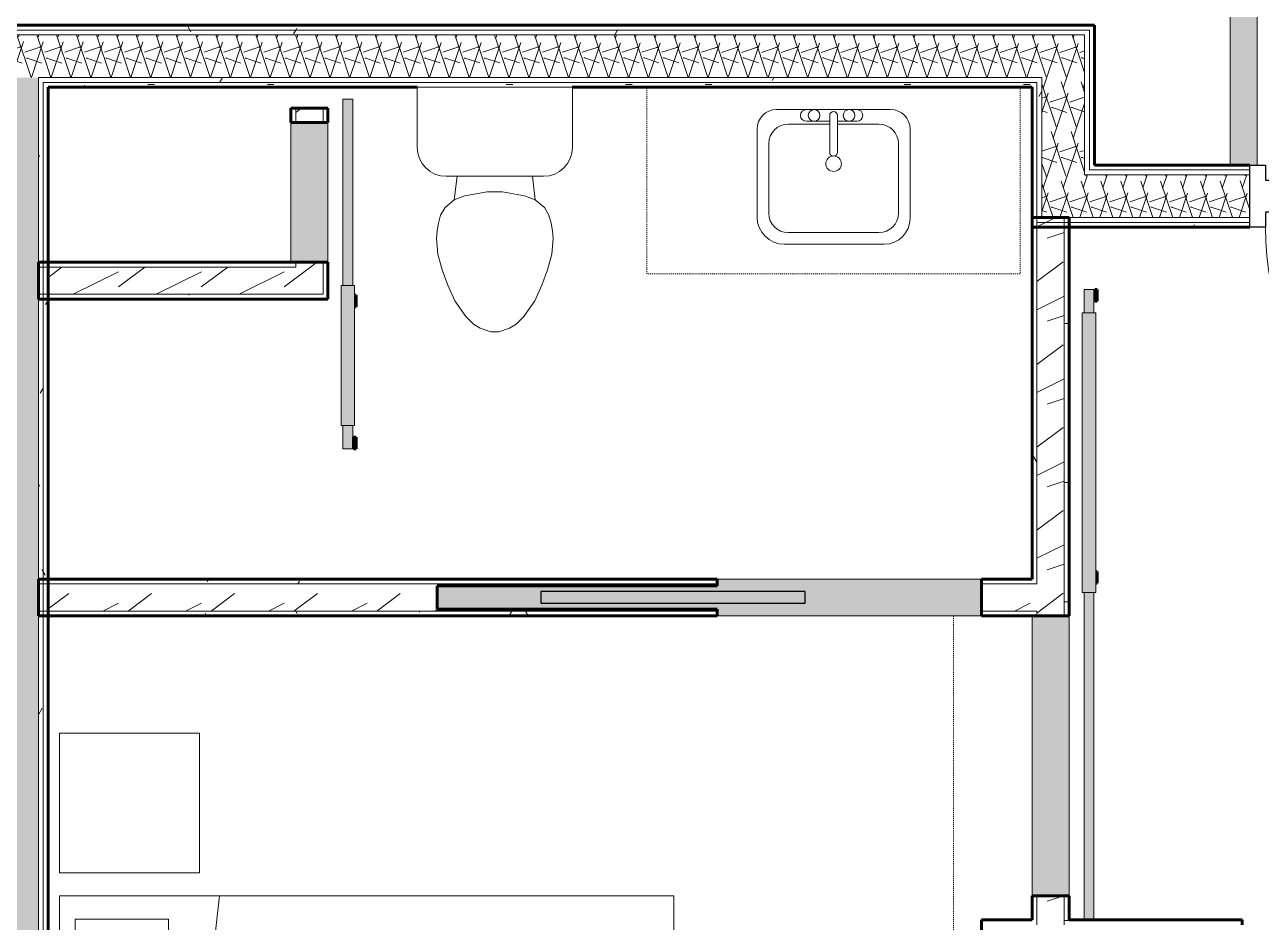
# Model space of a CAD drawing. Header units: inches. Extents: x -4169 to -1846, y 9706 to 12377.
# Drawn here: x -3338.7 to -3179.6, y 10265.4 to 10380.8 of the extents above; entities that cross this region are included whole.
import ezdxf

# ---------------------------------------------------------------- set-up
doc = ezdxf.new("R2010")
doc.units = ezdxf.units.IN
doc.header["$MEASUREMENT"] = 0
doc.linetypes.add('Dash', pattern=[0.25, 0.125, -0.125])
for name, color, linetype, lineweight in [('0-1', 7, 'Continuous', 5), ('0-2', 7, 'Continuous', 18), ('A-DOOR', 31, 'Continuous', 18), ('A-DOOR-2', 90, 'Continuous', 30), ('A-DOOR-3', 135, 'Continuous', 18), ('A-DOOR-4', 7, 'Continuous', 18), ('A-DOOR-5', 50, 'Continuous', 60), ('A-DOOR-6', 31, 'Continuous', 30), ('A-DOOR-7', 31, 'Continuous', 9), ('A-DOOR-FRAM', 31, 'Continuous', 30), ('A-FLOR-2', 7, 'Continuous', 18), ('A-WALL', 113, 'Continuous', 18), ('A-WALL-1', 8, 'Continuous', 5), ('A-WALL-3', 50, 'Continuous', 60), ('A-WALL-4', 7, 'Continuous', 18), ('A-WALL-PATT-1', 250, 'Continuous', 9), ('A-WALL-PATT-2', 253, 'Continuous', 9), ('A-WALL-PATT-4', 111, 'Continuous', 9), ('I-FURN-1', 250, 'Continuous', 9), ('I-FURN-HDLN-1', 250, 'Dash', 9), ('I-WALL-3', 2, 'Continuous', 60), ('P-SANR-FIXT-2', 250, 'Continuous', 9), ('Q-CASE-HDLN-1', 250, 'Dash', 9), ('S-BEAM', 12, 'Continuous', 9)]:
    doc.layers.add(name, color=color, linetype=linetype, lineweight=lineweight)
pattern_1 = [(0, (0, 0), (20.48, 5.12), [0.845, -14.515, 0.845, -14.515, -81.92]), (0, (0, 0), (20.48, 5.12), [-30.72, 0.845, -29.875, 0.845, -14.515, -35.84]), (0, (0, 0), (20.48, 5.12), [-76.8, 0.845, -9.395, 0.845, -24.755]), (120, (7.68, 2.56), (-14.67405, 15.1762003), [0.845, -14.515, 0.845, -14.515, -81.92]), (120, (7.68, 2.56), (-14.67405, 15.1762003), [-30.72, 0.845, -29.875, 0.845, -14.515, -35.84]), (120, (7.68, 2.56), (-14.67405, 15.1762003), [-76.8, 0.845, -9.395, 0.845, -24.755]), (240, (10.24, 12.8), (-5.80595, -20.2962003), [0.845, -14.515, 0.845, -14.515, -81.92]), (240, (10.24, 12.8), (-5.80595, -20.2962003), [-30.72, 0.845, -29.875, 0.845, -14.515, -35.84]), (240, (10.24, 12.8), (-5.80595, -20.2962003), [-76.8, 0.845, -9.395, 0.845, -24.755])]
pattern_2 = [(216.87, (4.265, 10.662), (31.9871619, 21.32545714), [5.331, -47.981]), (206.565, (10.662, 7.464), (-10.662476, -10.6620098), [11.921, -11.921]), (198.435, (10.662, 2.132), (-21.3244936, -10.6625869), [6.744, -26.974])]
pattern_3 = [(161.57, (0.32, 0.32), (-2.560496185, -0.000537386), [0, -18.214, 2.022, 0]), (18.43, (-0.32, 0.32), (-2.560496185, 0.000537386), [0, -18.214, 2.022, 0]), (108.43, (0.32, 0.32), (1.27922091, -6.400876726), [6.07, -14.166]), (71.57, (-0.32, 0.32), (1.27922091, 6.400876726), [6.07, -14.166])]

# ---------------------------------------------------------------- blocks, each defined once
blk = doc.blocks.new('Pocket_Door_2385 - 34_ x 80_-1722045-ENLARGED RCP - 2ND FLOOR PLAN')
at = {"layer": 'A-DOOR-2'}
for p, q in [((-39.67, 0.75), (-39.67, -0.75)), ((-5.67, 0.75), (-39.67, 0.75)), ((-5.67, -0.75), (-5.67, 0.75)), ((-39.67, -0.75), (-5.67, -0.75))]:
    blk.add_line(p, q, dxfattribs=at)
blk = doc.blocks.new('M_Sink Vanity-Square - 500 x 440mm-1352614-ENLARGED RCP - 2ND FLOOR PLAN')
at = {"layer": 'P-SANR-FIXT-2'}
for p, q in [((7.96, 7.09), (-6.72, 7.09)), ((7.96, 7.09), (-6.72, 7.09)), ((3.62, 7.09), (-2.88, 7.09)), ((0.12, 5.22), (-5.22, 5.22)), ((-2.88, 5.59), (0.12, 5.59)), ((0.12, 6.33), (0.12, 1.59)), ((1.12, 6.33), (1.12, 1.59)), ((1.12, 5.59), (3.62, 5.59)), ((6.46, 5.22), (1.12, 5.22)), ((-9.22, 4.59), (-9.22, -6.73)), ((-9.22, 4.59), (-9.22, -6.73)), ((10.46, -6.91), (10.46, 4.59)), ((10.46, -6.91), (10.46, 4.59)), ((-7.72, 2.72), (-7.72, -6.23)), ((8.96, -6.23), (8.96, 2.72)), ((-5.22, -8.73), (6.46, -8.73)), ((-5.72, -10.23), (7.14, -10.23)), ((-5.72, -10.23), (7.14, -10.23))]:
    blk.add_line(p, q, dxfattribs=at)
for centre, radius, start, end in [((-6.72, 4.59), 2.5, 90, 180), ((-6.72, 4.59), 2.5, 90, 180), ((-2.88, 6.34), 0.75, 90, 270), ((-1.88, 6.34), 0.75, 360, 180), ((0.62, 6.33), 0.5, 360, 180), ((2.62, 6.34), 0.75, 360, 180), ((3.62, 6.34), 0.75, 270, 90), ((7.96, 4.59), 2.5, 0, 90), ((7.96, 4.59), 2.5, 360, 90), ((-5.22, 2.72), 2.5, 90, 180), ((-1.88, 6.34), 0.75, 180, 0), ((2.62, 6.34), 0.75, 180, 360), ((6.46, 2.72), 2.5, 0, 90), ((0.62, 0.13), 1, 360, 180), ((0.62, 0.13), 1, 180, 0), ((0.62, 1.59), 0.5, 180, 0), ((-5.22, -6.23), 2.5, 180, 270), ((6.46, -6.23), 2.5, 270, 0), ((-5.72, -6.73), 3.5, 180, 270), ((-5.72, -6.73), 3.5, 180, 270), ((7.14, -6.91), 3.32, 270, 360), ((7.14, -6.91), 3.32, 270, 0)]:
    blk.add_arc(centre, radius, start, end, dxfattribs=at)
blk = doc.blocks.new('Toilet-Domestic-3D - Toilet-Domestic-3D-1372870-ENLARGED RCP - 2ND FLOOR PLAN')
at = {"layer": 'P-SANR-FIXT-2'}
for p, q in [((-2.74, 11), (-1.87, 11.5)), ((-1.87, 11.5), (-0.5, 12)), ((-0.5, 12), (0.5, 12)), ((0.5, 12), (1.87, 11.5)), ((1.87, 11.5), (2.74, 11)), ((-5.13, 8), (-3.74, 10)), ((-3.74, 10), (-2.74, 11)), ((2.74, 11), (3.74, 10)), ((3.74, 10), (5.13, 8)), ((-6.06, 6), (-5.13, 8)), ((5.13, 8), (6.06, 6)), ((-6.79, 4), (-6.06, 6)), ((6.06, 6), (6.79, 4)), ((-7.33, 1.99), (-6.79, 4)), ((6.79, 4), (7.33, 1.99)), ((-7.5, 0), (-7.33, 1.99)), ((7.33, 1.99), (7.5, 0)), ((-7.41, -1), (-7.5, 0)), ((-7.24, -2), (-7.41, -1)), ((7.41, -1), (7.24, -2)), ((7.5, 0), (7.41, -1)), ((-6.97, -3), (-7.24, -2)), ((-6.4, -4), (-6.97, -3)), ((6.97, -3), (6.4, -4)), ((7.24, -2), (6.97, -3)), ((-5.21, -5), (-6.4, -4)), ((6.4, -4), (5.21, -5)), ((-3.84, -5.5), (-5.21, -5)), ((-4.86, -8.02), (-5.21, -5)), ((-1, -6), (-3.84, -5.5)), ((1, -6), (-1, -6)), ((3.84, -5.5), (1, -6)), ((5.21, -5), (3.84, -5.5)), ((4.86, -8.02), (5.21, -5)), ((6.25, -8.02), (-6.25, -8.02)), ((-9.98, -11.75), (-9.98, -19.48)), ((9.98, -19.48), (9.98, -11.75)), ((-9.98, -19.48), (9.98, -19.48))]:
    blk.add_line(p, q, dxfattribs=at)
for centre, start, end in [((-6.25, -11.75), 90, 180), ((6.25, -11.75), 0, 90)]:
    blk.add_arc(centre, 3.73, start, end, dxfattribs=at)
blk = doc.blocks.new('OD_CW_Countertop - OD_CW_Countertop-V42-ENLARGED RCP - 2ND FLOOR PLAN')
at = {"layer": 'Q-CASE-HDLN-1'}
for p, q in [((0.74, -24), (0.74, 0)), ((0.74, 0), (48.74, 0)), ((48.74, 0), (48.74, -24))]:
    blk.add_line(p, q, dxfattribs=at)
blk = doc.blocks.new('Interior_barn_door_18732 - Interior_barn_door_18732-2490867-ENLARGED RCP - 2ND FLOOR PLAN')
at = {"layer": 'A-DOOR-3'}
for points in [[(-58.5, 5.82), (-58.5, 6), (-60, 6), (-60, 5.67), (-58.5, 5.67)], [(-21, 5.82), (-57, 5.82), (-57, 4.07), (-21, 4.07)], [(-22.23, 6), (-23.73, 6), (-23.73, 5.82), (-22.23, 5.82)]]:
    blk.add_hatch(color=256, dxfattribs=at).paths.add_polyline_path(points, flags=0)
h = blk.add_hatch(color=256, dxfattribs=at)
h.paths.add_polyline_path([(21, 5.57), (-21, 5.55), (-21, 4.95), (21, 4.95), (21, 5.55)], flags=0)
h.paths.add_polyline_path([(-57, 5.57), (-60, 5.55), (-60, 4.95), (-57, 4.95), (-57, 5.57)], flags=0)
h = blk.add_hatch(color=256, dxfattribs=at)
h.paths.add_polyline_path([(21, 4.32), (21, 4.95), (-21, 4.95), (-21, 4.32), (17.92, 4.32)], flags=0)
h.paths.add_polyline_path([(-57, 4.79), (-57, 4.95), (-60, 4.95), (-60, 4.32), (-57, 4.34), (-57, 4.78)], flags=0)
at = {"layer": 'A-DOOR-4'}
for p, q in [((-60, 5.57), (-57, 5.57)), ((-60, 5.57), (-60, 4.95)), ((-60, 4.95), (-60, 4.32)), ((-57, 4.07), (-57, 5.82)), ((-57, 5.82), (-21, 5.82)), ((-21, 5.82), (-21, 4.07)), ((-21, 5.57), (21, 5.57)), ((21, 4.95), (21, 5.57)), ((21, 4.32), (21, 4.95)), ((-57, 4.32), (-60, 4.32)), ((-21, 4.07), (-57, 4.07)), ((21, 4.32), (-21, 4.32))]:
    blk.add_line(p, q, dxfattribs=at)
at = {"layer": 'A-DOOR-5'}
for p, q in [((-60, 6), (-60, 5.67)), ((-58.5, 6), (-60, 6)), ((-60, 5.67), (-58.5, 5.67)), ((-58.5, 5.67), (-58.5, 6)), ((-23.73, 6), (-23.73, 5.82)), ((-22.23, 6), (-23.73, 6)), ((-22.23, 5.82), (-22.23, 6))]:
    blk.add_line(p, q, dxfattribs=at)
blk = doc.blocks.new('Bed-Standard - Queen 60_ x 79_-1433484-ENLARGED RCP - 2ND FLOOR PLAN')
at = {"layer": 'I-FURN-1'}
for p, q in [((-19.31, 41.3), (40.69, 41.3)), ((-19.31, -37.7), (-19.31, 41.3)), ((40.69, 41.3), (40.69, -37.7)), ((40.69, -23.7), (-19.31, -17.13)), ((-16.31, -23.7), (37.69, -23.7)), ((-16.31, -35.7), (-16.31, -23.7)), ((37.69, -35.7), (37.69, -23.7)), ((-16.31, -35.7), (37.69, -35.7)), ((40.69, -37.7), (-19.31, -37.7))]:
    blk.add_line(p, q, dxfattribs=at)
at = {"layer": 'I-FURN-HDLN-1'}
for p, q in [((-55.31, 77.3), (64.69, 77.3)), ((-55.31, -37.7), (-55.31, 77.3)), ((64.69, 77.3), (64.69, -37.7))]:
    blk.add_line(p, q, dxfattribs=at)
blk = doc.blocks.new('Table-Night Stand - 18_ x 18_ x 24_-1372838-ENLARGED RCP - 2ND FLOOR PLAN')
at = {"layer": 'I-FURN-1'}
for p, q in [((0.15, 0), (18.15, 0)), ((0.15, -18), (0.15, 0)), ((18.15, 0), (18.15, -18)), ((18.15, -18), (0.15, -18))]:
    blk.add_line(p, q, dxfattribs=at)
blk = doc.blocks.new('Interior_barn_door_18732 - Interior_barn_door_18732 18_-2491359-ENLARGED RCP - 2ND FLOOR PLAN')
at = {"layer": 'A-DOOR-3'}
h = blk.add_hatch(color=256, dxfattribs=at)
h.paths.add_polyline_path([(12, -4.32), (-12, -4.34), (-12, -4.95), (12, -4.95), (12, -4.34)], flags=0)
h.paths.add_polyline_path([(-33, -4.32), (-33, -4.95), (-30, -4.95), (-30, -4.32)], flags=0)
for points in [[(-30, -4.07), (-30, -5.82), (-12, -5.82), (-12, -4.07), (-28.85, -4.07)], [(-33, -5.67), (-33, -6), (-31.5, -6), (-31.5, -5.67)], [(-14.73, -5.82), (-14.73, -6), (-13.23, -6), (-13.23, -5.82)]]:
    blk.add_hatch(color=256, dxfattribs=at).paths.add_polyline_path(points, flags=0)
h = blk.add_hatch(color=256, dxfattribs=at)
h.paths.add_polyline_path([(7.02, -4.95), (-12, -4.95), (-12, -5.57), (12, -5.55), (12, -4.95), (9, -4.95)], flags=0)
h.paths.add_polyline_path([(-33, -4.95), (-33, -5.57), (-30, -5.55), (-30, -4.95)], flags=0)
at = {"layer": 'A-DOOR-4'}
for p, q in [((-33, -4.32), (-30, -4.32)), ((-33, -4.32), (-33, -4.95)), ((-30, -5.82), (-30, -4.07)), ((-30, -4.07), (-12, -4.07)), ((-12, -4.07), (-12, -5.82)), ((-12, -4.32), (12, -4.32)), ((12, -4.95), (12, -4.32)), ((-33, -4.95), (-33, -5.57)), ((-30, -5.57), (-33, -5.57)), ((-12, -5.82), (-30, -5.82)), ((12, -5.57), (-12, -5.57)), ((12, -5.57), (12, -4.95))]:
    blk.add_line(p, q, dxfattribs=at)
at = {"layer": 'A-DOOR-5'}
for p, q in [((-33, -6), (-33, -5.67)), ((-33, -5.67), (-31.5, -5.67)), ((-31.5, -6), (-33, -6)), ((-31.5, -5.67), (-31.5, -6)), ((-14.73, -6), (-14.73, -5.82)), ((-13.23, -6), (-14.73, -6)), ((-13.23, -5.82), (-13.23, -6))]:
    blk.add_line(p, q, dxfattribs=at)
blk = doc.blocks.new('CTR - 1st Phase - Unit Layouts_rvt-1-ENLARGED RCP - 2ND FLOOR PLAN')
at = {"layer": 'A-WALL-1'}
for points in [[(-3303.85, 10350.28), (-3299.72, 10350.28), (-3299.72, 10368.28), (-3304.47, 10368.28), (-3304.47, 10350.28)], [(-3249.65, 10304.78), (-3215.65, 10304.78), (-3215.65, 10309.53), (-3249.65, 10309.53), (-3249.65, 10308.66), (-3285.65, 10308.66), (-3285.65, 10305.66), (-3249.65, 10305.66), (-3249.65, 10305.41)], [(-3204.37, 10268.78), (-3204.37, 10304.78), (-3209.12, 10304.78), (-3209.12, 10268.78), (-3205, 10268.78)]]:
    blk.add_hatch(color=256, dxfattribs=at).paths.add_polyline_path(points, flags=0)
at = {"layer": 'A-WALL-PATT-1'}
h = blk.add_hatch(dxfattribs=at)
h.set_pattern_fill('FP_1', color=256, style=0, pattern_type=2)
h.set_pattern_definition(pattern_1)
h.paths.add_polyline_path([(-3209.12, 10265.68), (-3208.5, 10265.68), (-3208.5, 10268.78), (-3209.12, 10268.78)], flags=0)
h.paths.add_polyline_path([(-3208.5, 10304.78), (-3208.5, 10305.41), (-3209.12, 10305.41), (-3209.12, 10304.78)], flags=0)
h.paths.add_polyline_path([(-3208.5, 10308.91), (-3208.5, 10356.06), (-3209.12, 10356.06), (-3209.12, 10308.91)], flags=0)
h = blk.add_hatch(dxfattribs=at)
h.set_pattern_fill('FP_1', color=256, style=0, pattern_type=2)
h.set_pattern_definition(pattern_1)
h.paths.add_polyline_path([(-3204.37, 10265.68), (-3204.37, 10268.78), (-3205, 10268.78), (-3205, 10265.68)], flags=0)
h.paths.add_polyline_path([(-3205, 10304.78), (-3204.37, 10304.78), (-3204.37, 10356.04), (-3205, 10356.04), (-3205, 10308.91)], flags=0)
h = blk.add_hatch(dxfattribs=at)
h.set_pattern_fill('FP_1', color=256, style=0, pattern_type=2)
h.set_pattern_definition(pattern_1)
h.paths.add_polyline_path([(-3329.12, 10349.66), (-3303.85, 10349.67), (-3303.85, 10350.28), (-3335.72, 10350.28), (-3335.72, 10349.66)], flags=0)
h = blk.add_hatch(dxfattribs=at)
h.set_pattern_fill('FP_1', color=256, style=0, pattern_type=2)
h.set_pattern_definition(pattern_1)
h.paths.add_polyline_path([(-3329.12, 10345.53), (-3299.72, 10345.53), (-3299.72, 10346.16), (-3335.72, 10346.16), (-3335.72, 10345.53)], flags=0)
h = blk.add_hatch(dxfattribs=at)
h.set_pattern_fill('FP_1', color=256, style=0, pattern_type=2)
h.set_pattern_definition(pattern_1)
h.paths.add_polyline_path([(-3209.12, 10308.91), (-3209.12, 10309.53), (-3215.65, 10309.53), (-3215.65, 10308.91), (-3210.94, 10308.91)], flags=0)
h.paths.add_polyline_path([(-3278.74, 10308.91), (-3249.65, 10308.91), (-3249.65, 10309.53), (-3335.72, 10309.53), (-3335.72, 10308.91), (-3285.65, 10308.91)], flags=0)
h = blk.add_hatch(dxfattribs=at)
h.set_pattern_fill('FP_1', color=256, style=0, pattern_type=2)
h.set_pattern_definition(pattern_1)
h.paths.add_polyline_path([(-3210.94, 10304.78), (-3209.12, 10304.78), (-3209.12, 10305.41), (-3215.65, 10305.41), (-3215.65, 10304.78)], flags=0)
h.paths.add_polyline_path([(-3285.65, 10304.78), (-3249.65, 10304.78), (-3249.65, 10305.41), (-3335.72, 10305.4), (-3335.72, 10304.78), (-3316.25, 10304.78)], flags=0)
h = blk.add_hatch(dxfattribs=at)
h.set_pattern_fill('FP_1', color=256, style=0, pattern_type=2)
h.set_pattern_definition(pattern_1)
h.paths.add_polyline_path([(-3204.37, 10265.06), (-3182.12, 10265.06), (-3182.12, 10265.68), (-3205, 10265.68), (-3205, 10265.06)], flags=0)
h.paths.add_polyline_path([(-3208.5, 10265.06), (-3208.5, 10265.68), (-3215.02, 10265.68), (-3215.02, 10265.06), (-3209.12, 10265.06)], flags=0)
at = {"layer": 'A-WALL-PATT-2'}
h = blk.add_hatch(dxfattribs=at)
h.set_pattern_fill('FP_2', color=256, style=0, pattern_type=2)
h.set_pattern_definition(pattern_2)
h.paths.add_polyline_path([(-3300.35, 10349.66), (-3300.35, 10350.28), (-3303.85, 10350.28), (-3303.85, 10349.66)], flags=0)
h.paths.add_polyline_path([(-3303.85, 10368.28), (-3300.35, 10368.28), (-3300.35, 10370.09), (-3303.85, 10370.09), (-3303.85, 10369.78)], flags=0)
h = blk.add_hatch(dxfattribs=at)
h.set_pattern_fill('FP_2', color=256, style=0, pattern_type=2)
h.set_pattern_definition(pattern_2)
h.paths.add_polyline_path([(-3208.5, 10265.06), (-3205, 10265.06), (-3205, 10268.78), (-3208.5, 10268.78), (-3208.5, 10265.68)], flags=0)
h.paths.add_polyline_path([(-3208.5, 10304.78), (-3205, 10304.78), (-3205, 10356.06), (-3208.5, 10356.06), (-3208.5, 10305.41)], flags=0)
h = blk.add_hatch(dxfattribs=at)
h.set_pattern_fill('FP_2', color=256, style=0, pattern_type=2)
h.set_pattern_definition(pattern_2)
h.paths.add_polyline_path([(-3335.72, 10346.16), (-3300.35, 10346.16), (-3300.35, 10349.66), (-3335.72, 10349.66), (-3335.72, 10346.29)], flags=0)
h = blk.add_hatch(dxfattribs=at)
h.set_pattern_fill('FP_2', color=256, style=0, pattern_type=2)
h.set_pattern_definition(pattern_2)
h.paths.add_polyline_path([(-3210.94, 10305.41), (-3208.5, 10305.41), (-3208.5, 10308.91), (-3215.65, 10308.91), (-3215.65, 10305.41)], flags=0)
h.paths.add_polyline_path([(-3261.59, 10305.41), (-3249.65, 10305.41), (-3249.65, 10305.66), (-3285.65, 10305.66), (-3285.65, 10308.66), (-3249.65, 10308.66), (-3249.65, 10308.91), (-3335.72, 10308.9), (-3335.72, 10305.41), (-3283.82, 10305.41)], flags=0)
at = {"layer": 'A-WALL-3'}
for p, q in [((-3304.47, 10368.28), (-3304.47, 10370.09)), ((-3304.47, 10370.09), (-3299.72, 10370.09)), ((-3299.72, 10370.09), (-3299.72, 10368.28)), ((-3299.72, 10368.28), (-3304.47, 10368.28)), ((-3209.12, 10309.53), (-3209.12, 10356.06)), ((-3209.12, 10356.06), (-3204.37, 10356.06)), ((-3204.37, 10356.06), (-3204.37, 10304.78)), ((-3336.97, 10345.53), (-3336.97, 10350.28)), ((-3336.97, 10350.28), (-3299.72, 10350.28)), ((-3299.72, 10350.28), (-3299.72, 10345.53)), ((-3299.72, 10345.53), (-3336.97, 10345.53)), ((-3336.97, 10309.53), (-3249.65, 10309.53)), ((-3336.97, 10304.78), (-3336.97, 10309.53)), ((-3249.65, 10308.66), (-3285.65, 10308.66)), ((-3285.65, 10308.66), (-3285.65, 10305.66)), ((-3249.65, 10309.53), (-3249.65, 10308.66)), ((-3215.65, 10309.53), (-3209.12, 10309.53)), ((-3215.65, 10304.78), (-3215.65, 10309.53)), ((-3285.65, 10305.66), (-3249.65, 10305.66)), ((-3249.65, 10305.66), (-3249.65, 10304.78)), ((-3249.65, 10304.78), (-3336.97, 10304.78)), ((-3209.12, 10304.78), (-3215.65, 10304.78)), ((-3204.37, 10304.78), (-3209.12, 10304.78)), ((-3209.12, 10265.68), (-3209.12, 10268.78)), ((-3209.12, 10268.78), (-3204.37, 10268.78)), ((-3204.37, 10268.78), (-3204.37, 10265.68)), ((-3215.65, 10258.27), (-3215.65, 10265.68)), ((-3215.65, 10265.68), (-3215.02, 10265.68)), ((-3215.02, 10265.68), (-3210.9, 10265.68)), ((-3210.9, 10265.68), (-3209.12, 10265.68)), ((-3204.37, 10265.68), (-3182.12, 10265.68)), ((-3182.12, 10265.68), (-3182.12, 10265.06))]:
    blk.add_line(p, q, dxfattribs=at)
at = {"layer": 'A-WALL-4'}
for p, q in [((-3303.85, 10370.09), (-3303.85, 10368.28)), ((-3300.35, 10370.09), (-3300.35, 10368.28)), ((-3304.47, 10368.28), (-3304.47, 10350.28)), ((-3299.72, 10350.28), (-3299.72, 10368.28)), ((-3208.5, 10356.06), (-3208.5, 10308.91)), ((-3205, 10356.06), (-3205, 10304.78)), ((-3336.97, 10349.66), (-3303.85, 10349.66)), ((-3303.85, 10349.66), (-3303.85, 10350.28)), ((-3300.35, 10349.66), (-3300.35, 10350.28)), ((-3300.35, 10346.16), (-3300.35, 10349.66)), ((-3336.97, 10346.16), (-3300.35, 10346.16)), ((-3249.65, 10308.91), (-3336.97, 10308.91)), ((-3215.65, 10309.53), (-3249.65, 10309.53)), ((-3209.12, 10308.91), (-3215.65, 10308.91)), ((-3209.12, 10308.91), (-3208.5, 10308.91)), ((-3249.65, 10305.41), (-3336.97, 10305.41)), ((-3209.12, 10305.41), (-3215.65, 10305.41)), ((-3209.12, 10305.41), (-3208.5, 10305.41)), ((-3208.5, 10305.41), (-3208.5, 10304.78)), ((-3249.65, 10304.78), (-3215.65, 10304.78)), ((-3209.12, 10304.78), (-3209.12, 10268.78)), ((-3204.37, 10268.78), (-3204.37, 10304.78)), ((-3208.5, 10268.78), (-3208.5, 10265.68)), ((-3205, 10268.78), (-3205, 10265.68)), ((-3208.5, 10265.06), (-3208.5, 10265.68)), ((-3205, 10265.06), (-3205, 10265.68))]:
    blk.add_line(p, q, dxfattribs=at)
at = {"layer": '0-2'}
for name, p, rotation in [('Toilet-Domestic-3D - Toilet-Domestic-3D-1372870-ENLARGED RCP - 2ND FLOOR PLAN', (-3278.25, 10353.32), 180), ('OD_CW_Countertop - OD_CW_Countertop-V42-ENLARGED RCP - 2ND FLOOR PLAN', (-3209.94, 10348.79), 180), ('Interior_barn_door_18732 - Interior_barn_door_18732 18_-2491359-ENLARGED RCP - 2ND FLOOR PLAN', (-3302.1, 10359.28), 89.99999999997266), ('Interior_barn_door_18732 - Interior_barn_door_18732-2490867-ENLARGED RCP - 2ND FLOOR PLAN', (-3206.75, 10286.78), 269.9999999999635), ('Bed-Standard - Queen 60_ x 79_-1433484-ENLARGED RCP - 2ND FLOOR PLAN', (-3296.54, 10249.47), 269.9999999999509), ('Table-Night Stand - 18_ x 18_ x 24_-1372838-ENLARGED RCP - 2ND FLOOR PLAN', (-3316.25, 10289.86), 269.9999999999509)]:
    blk.add_blockref(name, p, dxfattribs=dict(at, rotation=rotation))
for name, p in [('M_Sink Vanity-Square - 500 x 440mm-1352614-ENLARGED RCP - 2ND FLOOR PLAN', (-3235.29, 10362.83)), ('Pocket_Door_2385 - 34_ x 80_-1722045-ENLARGED RCP - 2ND FLOOR PLAN', (-3232.65, 10307.16))]:
    blk.add_blockref(name, p, dxfattribs=at)
blk = doc.blocks.new('CTR - 1st Phase - Shell_rvt-1-ENLARGED RCP - 2ND FLOOR PLAN')
at = {"layer": 'A-FLOR-2'}
blk.add_line((-3202.57, 10380.79), (-3202.57, 10380.89), dxfattribs=at)
blk = doc.blocks.new('HOLLOW METAL - UNIT DOOR-2125824-ENLARGED RCP - 2ND FLOOR PLAN')
at = {"layer": 'A-DOOR-6'}
for p, q in [((16.25, -4.25), (18, -4.25)), ((16.25, -40.25), (16.25, -4.25)), ((18, -4.25), (18, -40.25)), ((18, -40.25), (16.25, -40.25))]:
    blk.add_line(p, q, dxfattribs=at)
at = {"layer": 'A-DOOR-7'}
blk.add_arc((18, -4.25), 36, 180, 270, dxfattribs=at)
at = {"layer": 'A-DOOR-FRAM'}
for p, q in [((-20, 3.75), (-18, 3.75)), ((-20, -4.25), (-20, 3.75)), ((-18, 3.75), (-18, 1.8125)), ((18, 3.75), (20, 3.75)), ((18, 1.8125), (18, 3.75)), ((20, 3.75), (20, -4.25)), ((-18, 1.8125), (-17.375, 1.8125)), ((-17.375, 1.8125), (-17.375, -2.3125)), ((17.375, 1.8125), (18, 1.8125)), ((17.375, -2.3125), (17.375, 1.8125)), ((-18, -2.3125), (-18, -4.25)), ((-17.375, -2.3125), (-18, -2.3125)), ((18, -2.3125), (17.375, -2.3125)), ((18, -4.25), (18, -2.3125)), ((-18, -4.25), (-20, -4.25)), ((20, -4.25), (18, -4.25))]:
    blk.add_line(p, q, dxfattribs=at)
blk = doc.blocks.new('Dimension Lumber - LVL - 3_5X5_5-V148-ENLARGED RCP - 2ND FLOOR PLAN')
at = {"layer": 'S-BEAM'}
h = blk.add_hatch(color=256, dxfattribs=at)
h.paths.add_polyline_path([(-42.52, 1.75), (-42.52, -1.75), (-12.81, -1.75), (-12.81, 1.75), (-34.8, 1.75)], flags=0)
h.paths.add_polyline_path([(-10.44, 1.75), (-10.44, -1.75), (-8.68, -1.75), (-8.68, 1.75)], flags=0)
h.paths.add_polyline_path([(-6.31, -1.75), (-4.44, -1.75), (-4.44, 1.75), (-6.31, 1.75)], flags=0)
h.paths.add_polyline_path([(-2.07, 1.75), (-2.07, -1.75), (45.37, -1.75), (45.37, 1.75), (4.68, 1.75)], flags=0)
for p, q in [((-42.52, 1.75), (-12.81, 1.75)), ((-10.44, 1.75), (-8.68, 1.75)), ((-6.31, 1.75), (-4.44, 1.75)), ((-2.07, 1.75), (45.37, 1.75)), ((45.37, -1.75), (45.37, 1.75)), ((-42.52, -1.75), (-12.81, -1.75)), ((-10.44, -1.75), (-8.68, -1.75)), ((-6.31, -1.75), (-4.44, -1.75)), ((-2.07, -1.75), (45.37, -1.75))]:
    blk.add_line(p, q, dxfattribs=at)

msp = doc.modelspace()

# ---------------------------------------------------------------- hatches: boundary and pattern name
at = {"layer": 'A-WALL-PATT-4'}
h = msp.add_hatch(dxfattribs=at)
h.set_pattern_fill('FP_1', color=256, style=0, pattern_type=2)
h.set_pattern_definition(pattern_1)
h.paths.add_polyline_path([(-3341.72, 10380.16), (-3201.75, 10380.16), (-3201.75, 10380.79), (-3341.72, 10380.79), (-3341.72, 10380.17)], flags=0)
h = msp.add_hatch(dxfattribs=at)
h.set_pattern_fill('FP_1', color=256, style=0, pattern_type=2)
h.set_pattern_definition(pattern_1)
h.paths.add_polyline_path([(-3244.17, 10379.54), (-3202.37, 10379.54), (-3202.37, 10380.16), (-3341.1, 10380.16), (-3341.1, 10379.54), (-3247.67, 10379.54)], flags=0)
h = msp.add_hatch(dxfattribs=at)
h.set_pattern_fill('FP_4', color=256, style=0, pattern_type=2)
h.set_pattern_definition(pattern_3)
h.paths.add_polyline_path([(-3210.94, 10374.04), (-3207.87, 10374.04), (-3207.87, 10379.54), (-3340.47, 10379.54), (-3340.47, 10374.04), (-3227.82, 10374.04)], flags=0)
h = msp.add_hatch(dxfattribs=at)
h.set_pattern_fill('FP_4', color=256, style=0, pattern_type=2)
h.set_pattern_definition(pattern_3)
h.paths.add_polyline_path([(-3202.37, 10361.54), (-3202.37, 10379.54), (-3207.87, 10379.54), (-3207.87, 10361.54)], flags=0)
h = msp.add_hatch(dxfattribs=at)
h.set_pattern_fill('FP_4', color=256, style=0, pattern_type=2)
h.set_pattern_definition(pattern_3)
h.paths.add_polyline_path([(-3336.97, 9988.44), (-3336.97, 10374.04), (-3340.47, 10374.04), (-3340.47, 9988.44)], flags=0)
h = msp.add_hatch(dxfattribs=at)
h.set_pattern_fill('FP_1', color=256, style=0, pattern_type=2)
h.set_pattern_definition(pattern_1)
h.paths.add_polyline_path([(-3261.59, 10373.41), (-3208.5, 10373.42), (-3208.5, 10374.04), (-3336.97, 10374.04), (-3336.97, 10373.41), (-3268.28, 10373.41)], flags=0)
h = msp.add_hatch(dxfattribs=at)
h.set_pattern_fill('FP_1', color=256, style=0, pattern_type=2)
h.set_pattern_definition(pattern_1)
h.paths.add_polyline_path([(-3336.35, 9988.44), (-3336.35, 10180.66), (-3336.97, 10180.66), (-3336.97, 9988.44)], flags=0)
h.paths.add_polyline_path([(-3336.97, 10184.16), (-3336.35, 10184.16), (-3336.35, 10373.41), (-3336.97, 10373.41), (-3336.97, 10188.8)], flags=0)
h = msp.add_hatch(dxfattribs=at)
h.set_pattern_fill('FP_1', color=256, style=0, pattern_type=2)
h.set_pattern_definition(pattern_1)
h.paths.add_polyline_path([(-3335.72, 10372.79), (-3209.12, 10372.79), (-3209.12, 10373.41), (-3336.35, 10373.41), (-3336.35, 10372.79), (-3336.31, 10372.79)], flags=0)
h = msp.add_hatch(dxfattribs=at)
h.set_pattern_fill('FP_1', color=256, style=0, pattern_type=2)
h.set_pattern_definition(pattern_1)
h.paths.add_polyline_path([(-3207.87, 10356.06), (-3207.87, 10374.04), (-3208.5, 10374.04), (-3208.5, 10356.06)], flags=0)
h = msp.add_hatch(dxfattribs=at)
h.set_pattern_fill('FP_1', color=256, style=0, pattern_type=2)
h.set_pattern_definition(pattern_1)
h.paths.add_polyline_path([(-3335.72, 9988.44), (-3335.72, 10109.22), (-3336.35, 10109.22), (-3336.35, 9988.44)], flags=0)
h.paths.add_polyline_path([(-3335.72, 10139.22), (-3335.72, 10180.66), (-3336.35, 10180.66), (-3336.35, 10139.22)], flags=0)
h.paths.add_polyline_path([(-3336.35, 10184.16), (-3335.72, 10184.16), (-3335.72, 10372.79), (-3336.35, 10372.79), (-3336.35, 10188.8)], flags=0)
h = msp.add_hatch(dxfattribs=at)
h.set_pattern_fill('FP_1', color=256, style=0, pattern_type=2)
h.set_pattern_definition(pattern_1)
h.paths.add_polyline_path([(-3202.37, 10361.54), (-3181.12, 10361.54), (-3181.12, 10362.16), (-3202.37, 10362.16)], flags=0)
h.paths.add_polyline_path([(-3133.12, 10361.54), (-3133.12, 10362.16), (-3141.12, 10362.16), (-3141.12, 10361.54), (-3135.37, 10361.54)], flags=0)
h.paths.add_polyline_path([(-3075.88, 10361.54), (-3071.87, 10361.54), (-3071.87, 10362.16), (-3093.12, 10362.16), (-3093.12, 10361.54), (-3081.67, 10361.54)], flags=0)
h = msp.add_hatch(dxfattribs=at)
h.set_pattern_fill('FP_1', color=256, style=0, pattern_type=2)
h.set_pattern_definition(pattern_1)
h.paths.add_polyline_path([(-3093.12, 10362.16), (-3072.5, 10362.16), (-3072.5, 10362.79), (-3093.12, 10362.79)], flags=0)
h.paths.add_polyline_path([(-3135.37, 10362.16), (-3133.12, 10362.16), (-3133.12, 10362.79), (-3141.12, 10362.79), (-3141.12, 10362.16), (-3138.87, 10362.16)], flags=0)
h.paths.add_polyline_path([(-3194.06, 10362.16), (-3181.12, 10362.16), (-3181.12, 10362.79), (-3201.75, 10362.79), (-3201.75, 10362.16), (-3201.47, 10362.16)], flags=0)
h = msp.add_hatch(dxfattribs=at)
h.set_pattern_fill('FP_4', color=256, style=0, pattern_type=2)
h.set_pattern_definition(pattern_3)
h.paths.add_polyline_path([(-3075.88, 10356.04), (-3066.37, 10356.05), (-3066.37, 10361.54), (-3093.12, 10361.54), (-3093.12, 10356.04), (-3092.76, 10356.04)], flags=0)
h.paths.add_polyline_path([(-3138.87, 10356.04), (-3133.12, 10356.04), (-3133.12, 10361.54), (-3141.12, 10361.54), (-3141.12, 10356.04), (-3139.5, 10356.04)], flags=0)
h.paths.add_polyline_path([(-3194.06, 10356.04), (-3181.12, 10356.04), (-3181.12, 10361.54), (-3207.87, 10361.54), (-3207.86, 10356.06), (-3194.21, 10356.04)], flags=0)
h = msp.add_hatch(dxfattribs=at)
h.set_pattern_fill('FP_1', color=256, style=0, pattern_type=2)
h.set_pattern_definition(pattern_1)
h.paths.add_polyline_path([(-3092.76, 10355.41), (-3069.87, 10355.41), (-3069.87, 10356.04), (-3093.12, 10356.04), (-3093.12, 10355.41)], flags=0)
h.paths.add_polyline_path([(-3134.12, 10355.41), (-3133.12, 10355.41), (-3133.12, 10356.04), (-3135.37, 10356.04), (-3135.37, 10355.41), (-3134.75, 10355.41)], flags=0)
h.paths.add_polyline_path([(-3140.12, 10355.41), (-3138.87, 10355.41), (-3138.87, 10356.04), (-3141.12, 10356.04), (-3141.12, 10355.41)], flags=0)
h.paths.add_polyline_path([(-3202.37, 10355.41), (-3181.12, 10355.41), (-3181.12, 10356.04), (-3204.37, 10356.04), (-3204.37, 10355.41)], flags=0)
h = msp.add_hatch(dxfattribs=at)
h.set_pattern_fill('FP_1', color=256, style=0, pattern_type=2)
h.set_pattern_definition(pattern_1)
h.paths.add_polyline_path([(-3069.87, 10354.79), (-3069.87, 10355.41), (-3093.12, 10355.41), (-3093.12, 10354.79), (-3071.87, 10354.79)], flags=0)
h.paths.add_polyline_path([(-3139.5, 10354.79), (-3139.5, 10355.41), (-3141.12, 10355.41), (-3141.12, 10354.79), (-3140.12, 10354.79)], flags=0)
h.paths.add_polyline_path([(-3133.12, 10354.79), (-3133.12, 10355.41), (-3134.75, 10355.41), (-3134.75, 10354.79), (-3134.12, 10354.79)], flags=0)
h.paths.add_polyline_path([(-3204.37, 10354.79), (-3181.12, 10354.79), (-3181.12, 10355.41), (-3204.37, 10355.41), (-3204.37, 10355.32)], flags=0)

# ---------------------------------------------------------------- linework, layer by layer
at = {"layer": 'A-WALL'}
for p, q in [((-3201.75, 10380.16), (-3341.1, 10380.16)), ((-3201.75, 10380.16), (-3201.75, 10362.16)), ((-3202.37, 10379.54), (-3416.67, 10379.54)), ((-3202.37, 10379.54), (-3202.37, 10361.54)), ((-3336.97, 9988.44), (-3336.97, 10374.04)), ((-3207.87, 10374.04), (-3336.97, 10374.04)), ((-3336.35, 10139.22), (-3336.35, 10373.41)), ((-3208.5, 10373.41), (-3336.35, 10373.41)), ((-3208.5, 10373.41), (-3208.5, 10355.41)), ((-3207.87, 10374.04), (-3207.87, 10356.04)), ((-3201.75, 10362.16), (-3181.12, 10362.16)), ((-3202.37, 10361.54), (-3181.12, 10361.54)), ((-3207.87, 10356.04), (-3181.12, 10356.04)), ((-3208.5, 10355.41), (-3181.12, 10355.41))]:
    msp.add_line(p, q, dxfattribs=at)
at = {"layer": 'I-WALL-3'}
for p, q in [((-3417.92, 10380.79), (-3201.12, 10380.79)), ((-3201.12, 10380.79), (-3201.12, 10362.79)), ((-3335.72, 10372.79), (-3335.72, 10139.22)), ((-3288.23, 10372.79), (-3335.72, 10372.79)), ((-3209.12, 10372.79), (-3268.28, 10372.79)), ((-3209.12, 10354.79), (-3209.12, 10372.79)), ((-3201.12, 10362.79), (-3181.12, 10362.79)), ((-3181.12, 10354.79), (-3209.12, 10354.79))]:
    msp.add_line(p, q, dxfattribs=at)

# ---------------------------------------------------------------- block references
at = {"layer": '0-1'}
for name in ['CTR - 1st Phase - Shell_rvt-1-ENLARGED RCP - 2ND FLOOR PLAN', 'CTR - 1st Phase - Unit Layouts_rvt-1-ENLARGED RCP - 2ND FLOOR PLAN']:
    msp.add_blockref(name, (0, 0), dxfattribs=at)
at = {"layer": 'A-DOOR'}
msp.add_blockref('HOLLOW METAL - UNIT DOOR-2125824-ENLARGED RCP - 2ND FLOOR PLAN', (-3161.12, 10359.04), dxfattribs=at)
at = {"layer": 'S-BEAM', "rotation": 90.00000000000044}
msp.add_blockref('Dimension Lumber - LVL - 3_5X5_5-V148-ENLARGED RCP - 2ND FLOOR PLAN', (-3181.92, 10405.31), dxfattribs=at)

doc.saveas('drawing.dxf')
